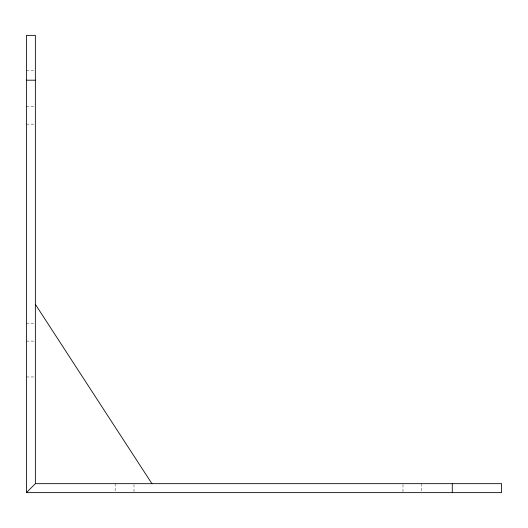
<?xml version="1.0" encoding="UTF-8"?>
<svg xmlns="http://www.w3.org/2000/svg" width="528" height="528" viewBox="0 0 528 528"><rect width="100%" height="100%" fill="white"/><g stroke="black" fill="none" stroke-linecap="round" stroke-linejoin="round"><path stroke-width="0.4" stroke-dasharray="2.64 1.98" d="M26.4 70.336L34.551 70.336M26.4 106.201L34.551 106.201M26.4 124.133L34.551 124.133M26.4 323.176L34.551 323.176M26.4 341.108L34.551 341.108M26.4 376.972L34.551 376.972M421.799 483.668L421.799 491.819M402.976 484.486L402.976 491.819M133.993 484.486L133.993 491.819M115.163 483.668L115.163 491.819"/><path stroke-width="0.79" d="M26.4 492.637L35.363 483.668L501.6 483.668L501.6 492.637L26.4 492.637L26.4 35.363L35.363 35.363L35.363 483.668M26.4 80.197L35.363 80.197M35.363 304.346L151.925 483.668M452.285 483.668L452.285 492.637"/></g></svg>
